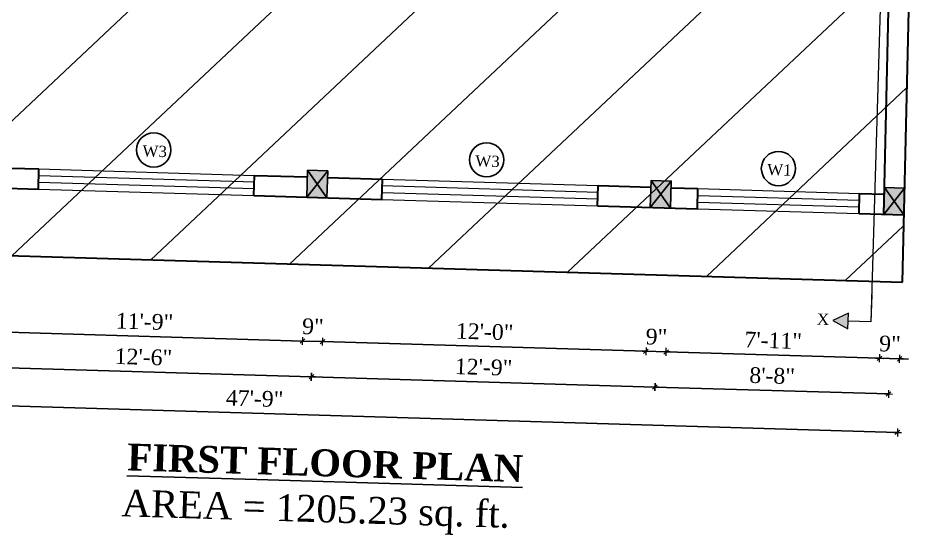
# Model space of a CAD drawing. Header units: inches. Extents: x 4069 to 291496, y -47643 to 12535.
# Drawn here: x 132034.9 to 132437.7, y -22842 to -22611.7 of the extents above; entities that cross this region are included whole.
import ezdxf

# ---------------------------------------------------------------- set-up
doc = ezdxf.new("R2010")
doc.units = ezdxf.units.IN
doc.header["$LTSCALE"] = 5
doc.header["$MEASUREMENT"] = 0
for name, color, linetype, lineweight in [('A-WALL', 7, 'Continuous', 9), ('Dimension', 7, 'Continuous', 18), ('Dw', 2, 'Continuous', 18)]:
    doc.layers.add(name, color=color, linetype=linetype, lineweight=lineweight)
doc.layers.add('dim line', color=7, linetype='Continuous', lineweight=15, true_color=0xfab2b2)
doc.layers.add('TEXT', color=6, linetype='Continuous')
doc.layers.add('WALL', color=7, linetype='Continuous')
doc.styles.add('ordinary', font='times.ttf')
doc.dimstyles.new('Copy of 96', dxfattribs={"dimtxt": 7, "dimasz": 4, "dimexe": 0.5, "dimexo": 0.5, "dimgap": 3, "dimtad": 1, "dimdec": 1, "dimzin": 11, "dimdsep": 46, "dimlunit": 4, "dimtxsty": 'ordinary', "dimblk": 'OBLIQUE', "dimcen": 0.09, "dimse1": 1, "dimse2": 1, "dimclrt": 6, "dimazin": 0, "dimtfac": 1, "dimtdec": 1, "dimtix": 1, "dimtmove": 2, "dimatfit": 3, "dimldrblk": 'leader', "dimfxl": 0.5, "dimfxlon": 1, "dimtolj": 1, "dimtzin": 0, "dimarcsym": 0})

# ---------------------------------------------------------------- blocks, each defined once
blk = doc.blocks.new('C1a')
at = {"color": 1, "ltscale": 5}
for p, q in [((18657.75, 4625.76), (18648.75, 4625.76)), ((18648.75, 4625.76), (18648.82, 4613.76)), ((18657.82, 4613.76), (18657.75, 4625.76)), ((18648.82, 4613.76), (18657.82, 4613.76))]:
    blk.add_line(p, q, dxfattribs=at)
blk = doc.blocks.new('x-x')
at = {"ltscale": 5}
for points in [[(11364.03, -701.52), (11364.03, -694.51), (11357.15, -698.09)], [(11364.03, -1135.52), (11364.03, -1128.51), (11357.15, -1132.09)]]:
    blk.add_hatch(color=256, dxfattribs=at).paths.add_polyline_path(points)
for p, q in [((11364.03, -694.51), (11357.15, -698.09)), ((11364.03, -701.52), (11364.03, -694.51)), ((11357.15, -698.09), (11364.03, -701.52)), ((11374.13, -698.09), (11364.03, -698.09)), ((11374.13, -698.09), (11374.13, -1132.09)), ((11364.03, -1128.51), (11357.15, -1132.09)), ((11364.03, -1135.52), (11364.03, -1128.51)), ((11357.15, -1132.09), (11364.03, -1135.52)), ((11374.13, -1132.09), (11364.03, -1132.09))]:
    blk.add_line(p, q, dxfattribs=at)
at = {"layer": 'A-WALL', "color": 1, "ltscale": 5}
blk.add_line((11374.13, -1120.09), (11374.13, -1132.09), dxfattribs=at)
at = {"layer": 'TEXT', "style": 'ordinary'}
for p in [(11350.08, -700.97), (11350.08, -1134.1)]:
    blk.add_text('X', height=5, dxfattribs=at).set_placement(p)
blk = doc.blocks.new('oblique')
at = {"color": 0, "lineweight": -2}
blk.add_line((0.25, 0.25), (-0.25, -0.25), dxfattribs=at)
at = {"layer": 'dim line', "lineweight": 9}
for p, q in [((-0.4375, 0), (0.4375, 0)), ((0, 0.4375), (0, -0.4375))]:
    blk.add_line(p, q, dxfattribs=at)
blk = doc.blocks.new('*D3374')
at = {"layer": 'A-WALL', "color": 0, "lineweight": -2, "ltscale": 50, "transparency": 16777216}
blk.add_line((132422.38, -22779.23), (132318.42, -22776.13), dxfattribs=at)
at = {"layer": 'Defpoints', "color": 0, "ltscale": 50, "transparency": 16777216}
for p in [(132320.81, -22696.24), (132424.76, -22699.34), (132318.42, -22776.13)]:
    blk.add_point(p, dxfattribs=at)
at = {"layer": 'A-WALL', "color": 0, "lineweight": -2, "ltscale": 50, "transparency": 16777216, "xscale": 4, "yscale": 4, "zscale": 4}
for p, rotation in [((132318.42, -22776.13), 178.2899854281383), ((132422.38, -22779.23), 358.2899854281382)]:
    blk.add_blockref('oblique', p, dxfattribs=dict(at, rotation=rotation))
at = {"layer": 'A-WALL', "color": 6, "ltscale": 50, "transparency": 16777216, "insert": (132370.6, -22771.12), "char_height": 7, "attachment_point": 5, "rotation": 358.29, "style": 'ordinary'}
blk.add_mtext('\\A1;8\'-8"', dxfattribs=at)
blk = doc.blocks.new('_OBLIQUE')
at = {"color": 0, "linetype": 'ByBlock'}
blk.add_line((-0.5, -0.5), (0.5, 0.5), dxfattribs=at)
blk = doc.blocks.new('leader')
at = {"layer": 'Dimension'}
for p, q in [((0, -4.33), (0, 4.33)), ((-4.42, 0), (4.42, 0))]:
    blk.add_line(p, q, dxfattribs=at)
blk = doc.blocks.new('*D3375')
at = {"layer": 'A-WALL', "color": 0, "lineweight": -2, "ltscale": 50, "transparency": 16777216}
blk.add_line((132318.42, -22776.13), (132165.49, -22771.56), dxfattribs=at)
at = {"layer": 'Defpoints', "color": 0, "ltscale": 50, "transparency": 16777216}
for p in [(132167.88, -22691.67), (132320.81, -22696.24), (132165.49, -22771.56)]:
    blk.add_point(p, dxfattribs=at)
at = {"layer": 'A-WALL', "color": 0, "lineweight": -2, "ltscale": 50, "transparency": 16777216, "xscale": 4, "yscale": 4, "zscale": 4}
for p, rotation in [((132165.49, -22771.56), 178.2899854281422), ((132318.42, -22776.13), 358.2899854281422)]:
    blk.add_blockref('oblique', p, dxfattribs=dict(at, rotation=rotation))
at = {"layer": 'A-WALL', "color": 6, "ltscale": 50, "transparency": 16777216, "insert": (132242.15, -22767.28), "char_height": 7, "attachment_point": 5, "rotation": 358.29, "style": 'ordinary'}
blk.add_mtext('\\A1;12\'-9"', dxfattribs=at)
blk = doc.blocks.new('*D3376')
at = {"layer": 'A-WALL', "color": 0, "lineweight": -2, "ltscale": 50, "transparency": 16777216}
blk.add_line((132165.49, -22771.56), (132015.56, -22767.09), dxfattribs=at)
at = {"layer": 'Defpoints', "color": 0, "ltscale": 50, "transparency": 16777216}
for p in [(132017.94, -22687.2), (132167.88, -22691.67), (132015.56, -22767.09)]:
    blk.add_point(p, dxfattribs=at)
at = {"layer": 'A-WALL', "color": 0, "lineweight": -2, "ltscale": 50, "transparency": 16777216, "xscale": 4, "yscale": 4, "zscale": 4}
for p, rotation in [((132015.56, -22767.09), 178.2899854281422), ((132165.49, -22771.56), 358.2899854281422)]:
    blk.add_blockref('oblique', p, dxfattribs=dict(at, rotation=rotation))
at = {"layer": 'A-WALL', "color": 6, "ltscale": 50, "transparency": 16777216, "insert": (132090.72, -22762.77), "char_height": 7, "attachment_point": 5, "rotation": 358.29, "style": 'ordinary'}
blk.add_mtext('\\A1;12\'-6"', dxfattribs=at)
blk = doc.blocks.new('*D3378')
at = {"layer": 'A-WALL', "color": 0, "lineweight": -2, "ltscale": 50, "transparency": 16777216}
blk.add_line((132426.37, -22796.39), (131853.62, -22779.29), dxfattribs=at)
at = {"layer": 'Defpoints', "color": 0, "ltscale": 50, "transparency": 16777216}
for p in [(131856.52, -22682.38), (132429.26, -22699.48), (131853.62, -22779.29)]:
    blk.add_point(p, dxfattribs=at)
at = {"layer": 'A-WALL', "color": 0, "lineweight": -2, "ltscale": 50, "transparency": 16777216, "xscale": 4, "yscale": 4, "zscale": 4}
for p, rotation in [((131853.62, -22779.29), 178.2899854281422), ((132426.37, -22796.39), 358.2899854281422)]:
    blk.add_blockref('oblique', p, dxfattribs=dict(at, rotation=rotation))
at = {"layer": 'A-WALL', "color": 6, "ltscale": 50, "transparency": 16777216, "insert": (132140.19, -22781.27), "char_height": 7, "attachment_point": 5, "rotation": 358.29, "style": 'ordinary'}
blk.add_mtext('\\A1;47\'-9"', dxfattribs=at)
blk = doc.blocks.new('*D3386')
at = {"layer": 'A-WALL', "color": 0, "lineweight": -2, "ltscale": 50, "transparency": 16777216}
blk.add_line((131822.74, -22661.84), (132024.66, -22329.72), dxfattribs=at)
at = {"layer": 'Defpoints', "color": 0, "ltscale": 50, "transparency": 16777216}
for p in [(132024.66, -22329.72), (132058.44, -22350.26), (131856.52, -22682.38)]:
    blk.add_point(p, dxfattribs=at)
at = {"layer": 'A-WALL', "color": 0, "lineweight": -2, "ltscale": 50, "transparency": 16777216, "xscale": 4, "yscale": 4, "zscale": 4}
for p, rotation in [((132024.66, -22329.72), 58.70147092240716), ((131822.74, -22661.84), 238.7014709224071)]:
    blk.add_blockref('oblique', p, dxfattribs=dict(at, rotation=rotation))
at = {"layer": 'A-WALL', "color": 6, "ltscale": 50, "transparency": 16777216, "insert": (131918.1, -22492.37), "char_height": 7, "attachment_point": 5, "rotation": 58.7015, "style": 'ordinary'}
blk.add_mtext('\\A1;32\'-5"', dxfattribs=at)
blk = doc.blocks.new('*D3401')
at = {"layer": 'A-WALL', "color": 0, "lineweight": -2, "ltscale": 50, "transparency": 16777216}
blk.add_line((132020.53, -22751.43), (132161.47, -22755.64), dxfattribs=at)
at = {"layer": 'Defpoints', "color": 0, "ltscale": 50, "transparency": 16777216}
for p in [(132022.44, -22687.33), (132163.38, -22691.54), (132161.47, -22755.64)]:
    blk.add_point(p, dxfattribs=at)
at = {"layer": 'A-WALL', "color": 0, "lineweight": -2, "ltscale": 50, "transparency": 16777216, "xscale": 4, "yscale": 4, "zscale": 4}
for p, rotation in [((132020.53, -22751.43), 178.2899854281422), ((132161.47, -22755.64), 358.2899854281422)]:
    blk.add_blockref('oblique', p, dxfattribs=dict(at, rotation=rotation))
at = {"layer": 'A-WALL', "color": 6, "ltscale": 50, "transparency": 16777216, "insert": (132091.19, -22746.97), "char_height": 7, "attachment_point": 5, "rotation": 358.29, "style": 'ordinary'}
blk.add_mtext('\\A1;11\'-9"', dxfattribs=at)
blk = doc.blocks.new('*D3402')
at = {"layer": 'A-WALL', "color": 0, "lineweight": -2, "ltscale": 50, "transparency": 16777216}
for p, q in [((132161.47, -22755.64), (132157.47, -22755.52)), ((132161.47, -22755.64), (132170.46, -22755.91)), ((132170.46, -22755.91), (132174.46, -22756.02))]:
    blk.add_line(p, q, dxfattribs=at)
at = {"layer": 'Defpoints', "color": 0, "ltscale": 50, "transparency": 16777216}
for p in [(132163.38, -22691.54), (132172.37, -22691.81), (132170.46, -22755.91)]:
    blk.add_point(p, dxfattribs=at)
at = {"layer": 'A-WALL', "color": 0, "lineweight": -2, "ltscale": 50, "transparency": 16777216, "xscale": 4, "yscale": 4, "zscale": 4}
for p, rotation in [((132161.47, -22755.64), 358.2899854281422), ((132170.46, -22755.91), 178.2899854281422)]:
    blk.add_blockref('oblique', p, dxfattribs=dict(at, rotation=rotation))
at = {"layer": 'A-WALL', "color": 6, "ltscale": 50, "transparency": 16777216, "insert": (132166.16, -22749.2), "char_height": 7, "attachment_point": 5, "rotation": 358.29, "style": 'ordinary'}
blk.add_mtext('\\A1;9"', dxfattribs=at)
blk = doc.blocks.new('*D3403')
at = {"layer": 'A-WALL', "color": 0, "lineweight": -2, "ltscale": 50, "transparency": 16777216}
blk.add_line((132170.46, -22755.91), (132314.4, -22760.2), dxfattribs=at)
at = {"layer": 'Defpoints', "color": 0, "ltscale": 50, "transparency": 16777216}
for p in [(132172.37, -22691.81), (132316.31, -22696.1), (132314.4, -22760.2)]:
    blk.add_point(p, dxfattribs=at)
at = {"layer": 'A-WALL', "color": 0, "lineweight": -2, "ltscale": 50, "transparency": 16777216, "xscale": 4, "yscale": 4, "zscale": 4}
for p, rotation in [((132170.46, -22755.91), 178.2899854281422), ((132314.4, -22760.2), 358.2899854281422)]:
    blk.add_blockref('oblique', p, dxfattribs=dict(at, rotation=rotation))
at = {"layer": 'A-WALL', "color": 6, "ltscale": 50, "transparency": 16777216, "insert": (132242.62, -22751.5), "char_height": 7, "attachment_point": 5, "rotation": 358.29, "style": 'ordinary'}
blk.add_mtext('\\A1;12\'-0"', dxfattribs=at)
blk = doc.blocks.new('*D3404')
at = {"layer": 'A-WALL', "color": 0, "lineweight": -2, "ltscale": 50, "transparency": 16777216}
for p, q in [((132314.4, -22760.2), (132310.4, -22760.08)), ((132314.4, -22760.2), (132323.39, -22760.47)), ((132323.39, -22760.47), (132327.39, -22760.59))]:
    blk.add_line(p, q, dxfattribs=at)
at = {"layer": 'Defpoints', "color": 0, "ltscale": 50, "transparency": 16777216}
for p in [(132316.31, -22696.1), (132325.31, -22696.37), (132323.39, -22760.47)]:
    blk.add_point(p, dxfattribs=at)
at = {"layer": 'A-WALL', "color": 0, "lineweight": -2, "ltscale": 50, "transparency": 16777216, "xscale": 4, "yscale": 4, "zscale": 4}
for p, rotation in [((132314.4, -22760.2), 358.2899854281422), ((132323.39, -22760.47), 178.2899854281422)]:
    blk.add_blockref('oblique', p, dxfattribs=dict(at, rotation=rotation))
at = {"layer": 'A-WALL', "color": 6, "ltscale": 50, "transparency": 16777216, "insert": (132319.09, -22753.77), "char_height": 7, "attachment_point": 5, "rotation": 358.29, "style": 'ordinary'}
blk.add_mtext('\\A1;9"', dxfattribs=at)
blk = doc.blocks.new('*D3405')
at = {"layer": 'A-WALL', "color": 0, "lineweight": -2, "ltscale": 50, "transparency": 16777216}
blk.add_line((132323.39, -22760.47), (132418.35, -22763.31), dxfattribs=at)
at = {"layer": 'Defpoints', "color": 0, "ltscale": 50, "transparency": 16777216}
for p in [(132325.31, -22696.37), (132420.26, -22699.21), (132418.35, -22763.31)]:
    blk.add_point(p, dxfattribs=at)
at = {"layer": 'A-WALL', "color": 0, "lineweight": -2, "ltscale": 50, "transparency": 16777216, "xscale": 4, "yscale": 4, "zscale": 4}
for p, rotation in [((132323.39, -22760.47), 178.2899854281422), ((132418.35, -22763.31), 358.2899854281422)]:
    blk.add_blockref('oblique', p, dxfattribs=dict(at, rotation=rotation))
at = {"layer": 'A-WALL', "color": 6, "ltscale": 50, "transparency": 16777216, "insert": (132371.07, -22755.32), "char_height": 7, "attachment_point": 5, "rotation": 358.29, "style": 'ordinary'}
blk.add_mtext('\\A1;7\'-11"', dxfattribs=at)
blk = doc.blocks.new('*D3406')
at = {"layer": 'A-WALL', "color": 0, "lineweight": -2, "ltscale": 50, "transparency": 16777216}
for p, q in [((132418.35, -22763.31), (132414.35, -22763.19)), ((132418.35, -22763.31), (132427.35, -22763.57)), ((132427.35, -22763.57), (132431.34, -22763.69))]:
    blk.add_line(p, q, dxfattribs=at)
at = {"layer": 'Defpoints', "color": 0, "ltscale": 50, "transparency": 16777216}
for p in [(132420.26, -22699.21), (132429.26, -22699.48), (132427.35, -22763.57)]:
    blk.add_point(p, dxfattribs=at)
at = {"layer": 'A-WALL', "color": 0, "lineweight": -2, "ltscale": 50, "transparency": 16777216, "xscale": 4, "yscale": 4, "zscale": 4}
for p, rotation in [((132418.35, -22763.31), 358.2899854281422), ((132427.35, -22763.57), 178.2899854281422)]:
    blk.add_blockref('oblique', p, dxfattribs=dict(at, rotation=rotation))
at = {"layer": 'A-WALL', "color": 6, "ltscale": 50, "transparency": 16777216, "insert": (132423.04, -22756.87), "char_height": 7, "attachment_point": 5, "rotation": 358.29, "style": 'ordinary'}
blk.add_mtext('\\A1;9"', dxfattribs=at)

msp = doc.modelspace()

# ---------------------------------------------------------------- hatches: boundary and pattern name
at = {"layer": 'WALL', "linetype": 'ByBlock', "ltscale": 5, "true_color": 0xf8991e}
h = msp.add_hatch(dxfattribs=at)
h.set_pattern_fill('ANSI31', color=30, scale=350, angle=-1.7100146)
h.set_pattern_definition([(43.29, (124643.4, -19880.83), (-29.99899, 31.8453), [])])
h.paths.add_polyline_path([(131838.59347, -22711.85587), (132069.19066, -22332.56819), (132437.69511, -22343.56962), (132428.36513, -22729.46306)])
h = msp.add_hatch(color=30, dxfattribs=at)
h.dxf.hatch_style = 1
h.paths.add_polyline_path([(132168.05577, -22685.67568), (132163.37873, -22691.53872), (132172.37472, -22691.80729)])
h.paths.add_polyline_path([(132172.37472, -22691.80729), (132172.73281, -22679.81263), (132168.05577, -22685.67568)])
h.paths.add_polyline_path([(132168.05577, -22685.67568), (132172.73281, -22679.81263), (132163.73682, -22679.54406)])
h.paths.add_polyline_path([(132163.73682, -22679.54406), (132163.37873, -22691.53872), (132168.05577, -22685.67568)])
h = msp.add_hatch(color=30, dxfattribs=at)
h.dxf.hatch_style = 1
h.paths.add_polyline_path([(132320.98763, -22690.24134), (132316.31059, -22696.10438), (132325.30658, -22696.37295)])
h.paths.add_polyline_path([(132325.30658, -22696.37295), (132325.66468, -22684.3783), (132320.98763, -22690.24134)])
h.paths.add_polyline_path([(132320.98763, -22690.24134), (132325.66468, -22684.3783), (132316.66868, -22684.10973)])
h.paths.add_polyline_path([(132316.66868, -22684.10973), (132316.31059, -22696.10438), (132320.98763, -22690.24134)])
h = msp.add_hatch(color=30, dxfattribs=at)
h.dxf.hatch_style = 1
h.paths.add_polyline_path([(132429.26035, -22699.47642), (132424.90443, -22693.3437), (132420.26419, -22699.20784)])
h.paths.add_polyline_path([(132429.26035, -22699.47642), (132429.54467, -22687.47956), (132424.90443, -22693.3437)])
h.paths.add_polyline_path([(132429.54467, -22687.47956), (132420.54851, -22687.21098), (132424.90443, -22693.3437)])
h.paths.add_polyline_path([(132424.90443, -22693.3437), (132420.54851, -22687.21098), (132420.26419, -22699.20784)])

# ---------------------------------------------------------------- linework, layer by layer
at = {"color": 1, "ltscale": 5}
for p, q in [((132163.37873, -22691.53872), (132172.73281, -22679.81263)), ((132172.37472, -22691.80729), (132163.73682, -22679.54406)), ((132316.31059, -22696.10438), (132325.66468, -22684.3783)), ((132325.30658, -22696.37295), (132316.66868, -22684.10973)), ((132420.26419, -22699.20784), (132429.54467, -22687.47956)), ((132429.26035, -22699.47642), (132420.54851, -22687.21098))]:
    msp.add_line(p, q, dxfattribs=at)
at = {"layer": 'A-WALL', "lineweight": 30}
for p, q in [((132428.54956, -22729.46856), (132437.69511, -22343.56962)), ((132420.26419, -22699.20784), (132423.65231, -22556.24528)), ((132022.71009, -22678.33515), (132044.2006, -22678.97674)), ((132043.93203, -22687.97273), (132044.2006, -22678.97674)), ((132139.88928, -22690.83746), (132140.15785, -22681.84147)), ((132140.15785, -22681.84147), (132163.6473, -22682.54273)), ((132172.64329, -22682.8113), (132197.13246, -22683.5424)), ((132196.8639, -22692.53839), (132197.13246, -22683.5424)), ((131988.95653, -22686.33147), (132043.93203, -22687.97273)), ((132292.82114, -22695.40312), (132293.08971, -22686.40713)), ((132293.08971, -22686.40713), (132316.57916, -22687.10839)), ((132325.57515, -22687.37696), (132337.56989, -22687.73506)), ((132337.30133, -22696.73105), (132337.56989, -22687.73506)), ((132139.88928, -22690.83746), (132196.8639, -22692.53839)), ((132409.26926, -22698.8796), (132409.53783, -22689.8836)), ((132409.53783, -22689.8836), (132420.47611, -22690.26588)), ((132292.82114, -22695.40312), (132337.30133, -22696.73105)), ((132409.26926, -22698.8796), (132429.26035, -22699.47642)), ((131838.59347, -22711.85587), (132428.54956, -22729.46856))]:
    msp.add_line(p, q, dxfattribs=at)
at = {"layer": 'Dw', "color": 3}
for p, q in [((132044.2006, -22678.97674), (132140.15785, -22681.84147)), ((132139.9788, -22687.8388), (132044.02156, -22684.97406)), ((132140.06833, -22684.84013), (132044.11108, -22681.9754)), ((132197.13246, -22683.5424), (132293.08971, -22686.40713)), ((132043.93203, -22687.97273), (132139.88928, -22690.83746)), ((132293.00019, -22689.4058), (132197.04294, -22686.54107)), ((132337.56989, -22687.73506), (132409.53783, -22689.8836)), ((132196.8639, -22692.53839), (132292.82114, -22695.40312)), ((132292.91067, -22692.40446), (132196.95342, -22689.53973)), ((132337.45749, -22690.73292), (132409.42542, -22692.88147)), ((132337.45749, -22690.73292), (132409.42542, -22692.88147)), ((132337.27844, -22696.73036), (132409.24637, -22698.87891)), ((132337.36796, -22693.73158), (132409.3359, -22695.88013))]:
    msp.add_line(p, q, dxfattribs=at)
at = {"layer": 'TEXT'}
for centre in [(132095.30334, -22670.4734), (132243.46494, -22674.89665), (132373.40662, -22678.77596)]:
    msp.add_circle(centre, 7.64038, dxfattribs=at)
at = {"layer": 'WALL', "color": 2, "linetype": 'ByBlock', "ltscale": 5}
for points in [[(132163.37873, -22691.53872), (132172.37472, -22691.80729), (132172.73281, -22679.81263), (132163.73682, -22679.54406)], [(132316.31059, -22696.10438), (132325.30658, -22696.37295), (132325.66468, -22684.3783), (132316.66868, -22684.10973)], [(132420.54851, -22687.21098), (132420.26419, -22699.20784), (132429.26035, -22699.47642), (132429.54467, -22687.47956)]]:
    msp.add_lwpolyline(points, close=True, dxfattribs=at)

# ---------------------------------------------------------------- block references
at = {"layer": 'A-WALL', "color": 1, "rotation": 358.2899854281387}
msp.add_blockref('x-x', (121079.26532, -21276.05687), dxfattribs=at)
at = {"layer": 'WALL', "color": 2, "linetype": 'ByBlock', "ltscale": 5, "rotation": 358.2899854281387}
msp.add_blockref('C1a', (113642.07124, -26754.41377), dxfattribs=at)

# ---------------------------------------------------------------- texts
at = {"layer": 'TEXT', "style": 'ordinary'}
for s, p in [('W3', (132090.18115, -22673.38596)), ('W3', (132238.34275, -22677.80922)), ('W1', (132368.28443, -22681.68853))]:
    msp.add_text(s, height=5, rotation=358.2903735, dxfattribs=at).set_placement(p)
at = {"layer": 'TEXT', "char_height": 12, "width": 219.8150831, "attachment_point": 8, "rotation": 358.2895973, "style": 'ordinary'}
for s, insert in [('{\\fTimes New Roman|b1|i0|c0|p18;\\LFIRST FLOOR PLAN}', (132171.43597, -22816.08209)), ('AREA = 1205.23 sq. ft.', (132167.12943, -22840.20507))]:
    msp.add_mtext(s, dxfattribs=dict(at, insert=insert))

# ---------------------------------------------------------------- dimensions: what is measured, and where the dimension line sits
at = {"layer": 'A-WALL', "ltscale": 50}
for p1, p2, distance, picture, middle in [((131856.51553, -22682.37755), (132058.43742, -22350.25518), 39.52759, '*D3386', (131918.09543, -22492.3737)), ((132424.76227, -22699.34213), (132320.80859, -22696.23867), 79.92751, '*D3374', (132370.59609, -22771.12468))]:
    dim = msp.add_aligned_dim(p1=p1, p2=p2, distance=distance, dimstyle='Copy of 96', override={"dimdec": 0, "dimblk": 'oblique', "dimtdec": 0, "dimarcsym": 1}, dxfattribs=at)
    dim.commit()
    dim.dimension.update_dxf_attribs({"geometry": picture, "text_midpoint": middle})
for base, p1, p2, picture, middle in [((131853.62237, -22779.28709), (132429.26035, -22699.47642), (131856.51553, -22682.37755), '*D3378', (132140.19086, -22781.2688)), ((132015.55841, -22767.08878), (132167.87673, -22691.673), (132017.94353, -22687.19686), '*D3376', (132090.72079, -22762.76921)), ((132161.46512, -22755.63701), (132022.44152, -22687.33114), (132163.37873, -22691.53872), '*D3401', (132091.19259, -22746.96549)), ((132170.46112, -22755.90558), (132163.37873, -22691.53872), (132172.37472, -22691.80729), '*D3402', (132166.15919, -22749.20356)), ((132165.49161, -22771.56492), (132320.80859, -22696.23867), (132167.87673, -22691.673), '*D3375', (132242.15362, -22767.28002)), ((132314.39699, -22760.20267), (132172.37472, -22691.80729), (132316.31059, -22696.10438), '*D3403', (132242.62482, -22751.49649)), ((132323.39298, -22760.47124), (132316.31059, -22696.10438), (132325.30658, -22696.37295), '*D3404', (132319.09106, -22753.76923)), ((132418.35059, -22763.30613), (132325.30658, -22696.37295), (132420.26419, -22699.20784), '*D3405', (132371.06786, -22755.32096)), ((132427.34675, -22763.5747), (132420.26419, -22699.20784), (132429.26035, -22699.47642), '*D3406', (132423.04474, -22756.87269))]:
    dim = msp.add_linear_dim(base=base, p1=p1, p2=p2, angle=358.2899854, dimstyle='Copy of 96', override={"dimdec": 0, "dimblk": 'oblique', "dimtdec": 0, "dimarcsym": 1}, dxfattribs=at)
    dim.commit()
    dim.dimension.update_dxf_attribs({"geometry": picture, "text_midpoint": middle})

doc.saveas('drawing.dxf')
